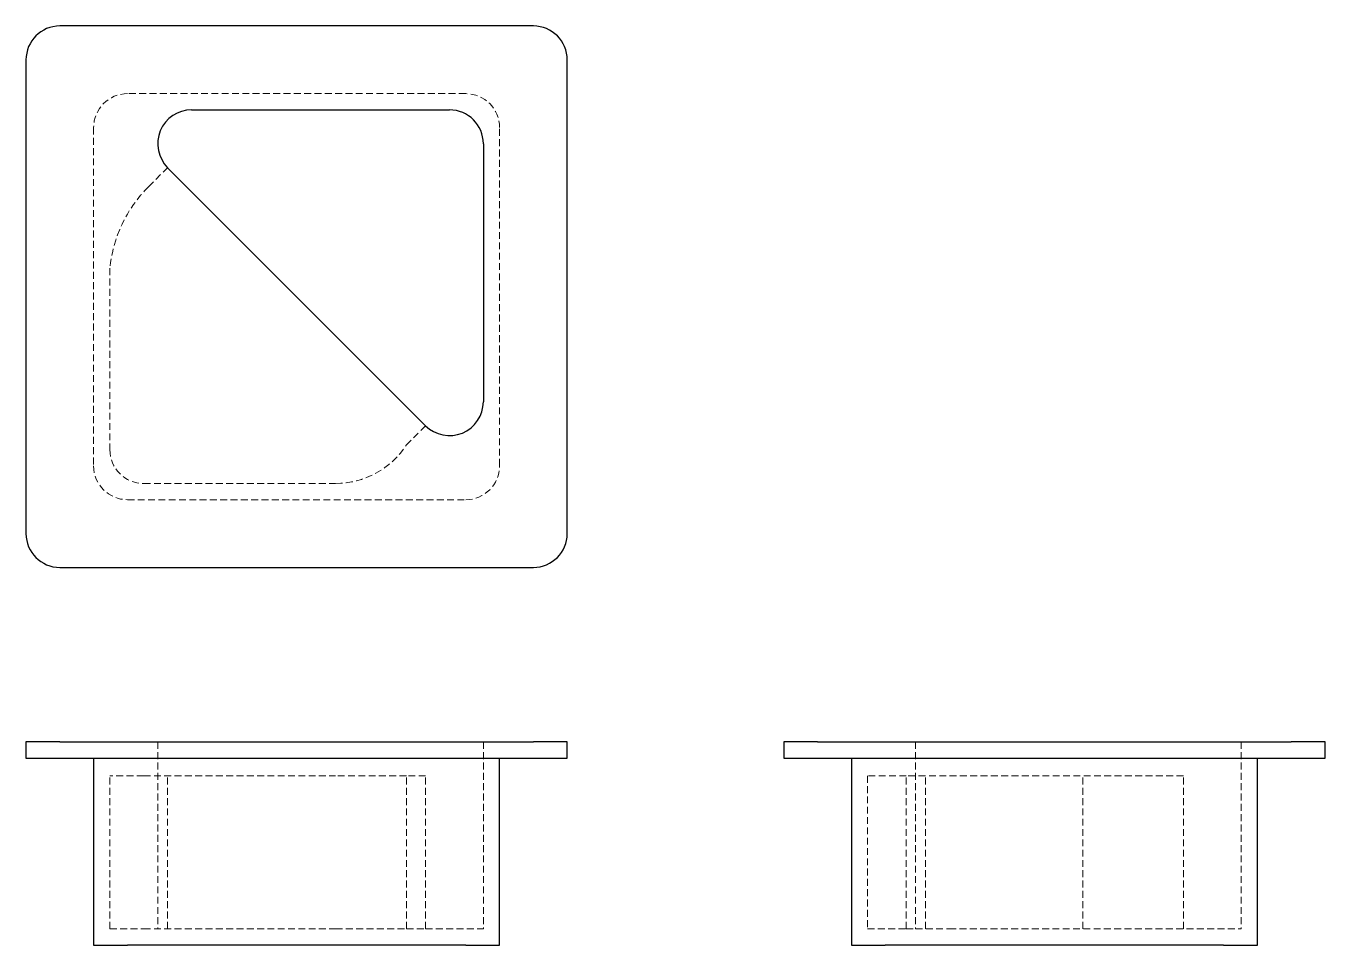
# Model space of a CAD drawing. Header units: millimetres. Extents: x 33 to 273, y 38 to 208.
import ezdxf

# ---------------------------------------------------------------- set-up
doc = ezdxf.new("R2010")
doc.units = ezdxf.units.MM
doc.linetypes.add('HIDDEN', pattern=[1.905, 1.27, -0.635])

msp = doc.modelspace()

# ---------------------------------------------------------------- linework, layer by layer
at = {"color": 7, "linetype": 'Continuous', "lineweight": 25}
for p, q in [((126.75, 208), (39.25, 208)), ((33, 201.75), (33, 114.25)), ((133, 114.25), (133, 201.75)), ((63.59, 192.5), (111.25, 192.5)), ((117.5, 186.25), (117.5, 138.59)), ((59.17, 181.83), (106.83, 134.17)), ((39.25, 108), (126.75, 108)), ((33, 75.75), (33, 72.75)), ((39.25, 75.75), (33, 75.75)), ((39.25, 75.75), (126.75, 75.75)), ((133, 75.75), (126.75, 75.75)), ((133, 72.75), (133, 75.75)), ((173, 75.75), (173, 72.75)), ((179.25, 75.75), (173, 75.75)), ((179.25, 75.75), (266.75, 75.75)), ((273, 75.75), (266.75, 75.75)), ((273, 72.75), (273, 75.75)), ((33, 72.75), (39.25, 72.75)), ((39.25, 72.75), (126.75, 72.75)), ((45.5, 72.75), (45.5, 38.25)), ((120.5, 38.25), (120.5, 72.75)), ((126.75, 72.75), (133, 72.75)), ((173, 72.75), (179.25, 72.75)), ((179.25, 72.75), (266.75, 72.75)), ((185.5, 72.75), (185.5, 38.25)), ((260.5, 38.25), (260.5, 72.75)), ((266.75, 72.75), (273, 72.75)), ((45.5, 38.25), (51.75, 38.25)), ((114.25, 38.25), (51.75, 38.25)), ((114.25, 38.25), (120.5, 38.25)), ((185.5, 38.25), (191.75, 38.25)), ((254.25, 38.25), (191.75, 38.25)), ((254.25, 38.25), (260.5, 38.25))]:
    msp.add_line(p, q, dxfattribs=at)
at = {"color": 7, "linetype": 'HIDDEN', "lineweight": 18}
for p, q in [((114.25, 195.5), (51.75, 195.5)), ((45.5, 189.25), (45.5, 126.75)), ((120.5, 126.75), (120.5, 189.25)), ((55.63, 178.3), (59.17, 181.83)), ((48.5, 163.24), (48.5, 129.75)), ((106.83, 134.17), (103.3, 130.63)), ((54.75, 123.5), (90.21, 123.5)), ((51.75, 120.5), (114.25, 120.5)), ((57.34, 75.75), (57.34, 41.25)), ((117.5, 75.75), (117.5, 41.25)), ((197.34, 75.75), (197.34, 41.25)), ((257.5, 75.75), (257.5, 41.25)), ((48.5, 41.25), (48.5, 69.5)), ((54.75, 69.5), (48.5, 69.5)), ((54.75, 69.5), (90.21, 69.5)), ((59.17, 41.25), (59.17, 69.5)), ((103.3, 69.5), (90.21, 69.5)), ((103.3, 41.25), (103.3, 69.5)), ((106.83, 69.5), (103.3, 69.5)), ((106.83, 41.25), (106.83, 69.5)), ((188.5, 69.5), (188.5, 41.25)), ((195.63, 69.5), (188.5, 69.5)), ((199.17, 69.5), (195.63, 69.5)), ((195.63, 41.25), (195.63, 69.5)), ((199.17, 41.25), (199.17, 69.5)), ((246.83, 69.5), (199.17, 69.5)), ((228.24, 41.25), (228.24, 69.5)), ((246.83, 41.25), (246.83, 69.5)), ((48.5, 41.25), (54.75, 41.25)), ((54.75, 41.25), (90.21, 41.25)), ((90.21, 41.25), (103.3, 41.25)), ((103.3, 41.25), (106.83, 41.25)), ((106.83, 41.25), (117.5, 41.25)), ((188.5, 41.25), (195.63, 41.25)), ((195.63, 41.25), (197.34, 41.25)), ((197.34, 41.25), (203.59, 41.25)), ((203.59, 41.25), (251.25, 41.25)), ((251.25, 41.25), (257.5, 41.25))]:
    msp.add_line(p, q, dxfattribs=at)
at = {"color": 7, "linetype": 'Continuous', "lineweight": 25}
for centre, start, end in [((39.25, 201.75), 90, 180), ((126.75, 201.75), 0, 90), ((63.59, 186.25), 90, 225), ((111.25, 186.25), 0, 90), ((111.25, 138.59), 225, 0), ((39.25, 114.25), 180, 270), ((126.75, 114.25), 270, 0)]:
    msp.add_arc(centre, 6.25, start, end, dxfattribs=at)
at = {"color": 7, "linetype": 'HIDDEN', "lineweight": 18}
for centre, radius, start, end in [((51.75, 189.25), 6.25, 90, 180), ((114.25, 189.25), 6.25, 0, 90), ((73.15, 160.78), 24.78, 135, 174.2856), ((54.75, 129.75), 6.25, 180, 270), ((90.21, 139.07), 15.57, 270, 327.1906), ((51.75, 126.75), 6.25, 180, 270), ((114.25, 126.75), 6.25, 270, 0)]:
    msp.add_arc(centre, radius, start, end, dxfattribs=at)

doc.saveas('drawing.dxf')
